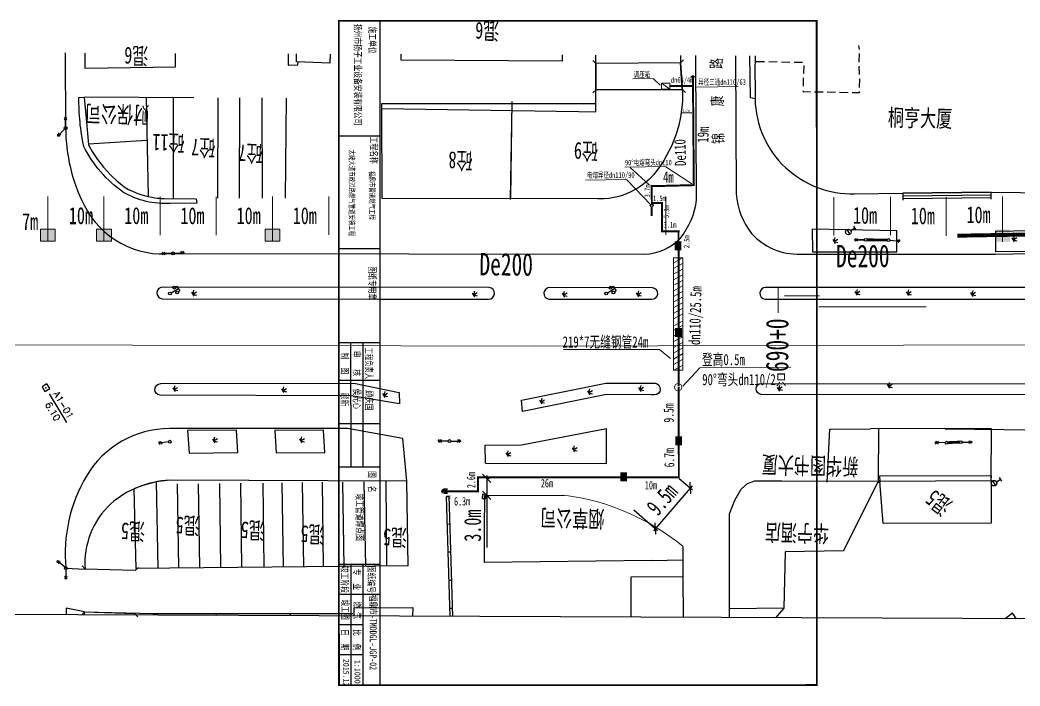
# Model space of a CAD drawing. Header units: millimetres. Extents: x 4615 to 5537, y 271 to 472.
# Drawn here: x 5082.8 to 5260.8, y 330 to 448.5 of the extents above; entities that cross this region are included whole.
import ezdxf
from ezdxf.enums import TextEntityAlignment as Align

# ---------------------------------------------------------------- set-up
doc = ezdxf.new("R2010")
doc.units = ezdxf.units.MM
doc.header["$LTSCALE"] = 1000
for name, pattern in [('18', [3.3, 1.2, 2.1]), ('6', [2.8, 1.6, -1.2]), ('X22', [10, 6, -1.2, 1.6, -1.2]), ('X5', [3, 2, -1])]:
    doc.linetypes.add(name, pattern=pattern)
doc.layers.get('0').update_dxf_attribs({"color": 6})
doc.layers.get('Defpoints').update_dxf_attribs({"color": 6, "lineweight": 0})
doc.layers.add('ASSIST', color=6, linetype='Continuous', plot=False)
for name, color, linetype in [('DLDW', 6, 'Continuous'), ('FRAME', 3, 'Continuous'), ('GXYZ', 6, 'Continuous'), ('JMD', 6, 'Continuous'), ('KZD', 6, 'Continuous'), ('ZBTZ', 6, 'Continuous'), ('燃气', 5, 'Continuous'), ('燃气文字', 6, 'Continuous'), ('零层', 6, 'Continuous')]:
    doc.layers.add(name, color=color, linetype=linetype)
doc.styles.add('FRAME', font='simhei.ttf', dxfattribs={"width": 0.7})
doc.styles.add('HZ1', font='', dxfattribs={"width": 0.7})
doc.styles.get("Standard").update_dxf_attribs({"font": 'txt', "bigfont": 'gbcbig.shx'})
doc.styles.add('样式 1', font='simhei.ttf', dxfattribs={"width": 0.8})
doc.styles.get('HZ1').set_extended_font_data('SimSun')
doc.linetypes.add('1161', pattern='A,0,[149,AAA.SHX,S=0.1,R=0,X=0,Y=0],-1.6', length=1.6)
doc.dimstyles.new('123', dxfattribs={"dimtxt": 3, "dimasz": 1.5, "dimexe": 0.5, "dimexo": 0.2, "dimgap": 1, "dimtad": 1, "dimdec": 1, "dimzin": 0, "dimdsep": 46, "dimtxsty": 'HZ1', "dimblk": 'ARCHTICK', "dimcen": 0, "dimdle": 0.5, "dimclrd": 256, "dimclre": 256, "dimclrt": 256, "dimadec": 0, "dimazin": 0, "dimtfac": 1, "dimtdec": 1, "dimtofl": 0, "dimtmove": 0, "dimatfit": 2, "dimldrblk": 'ARCHTICK', "dimfxl": 0.18, "dimtolj": 1, "dimtzin": 0, "dimarcsym": 0})

# ---------------------------------------------------------------- blocks, each defined once
blk = doc.blocks.new('gc097')
for p, q in [((-1, 2.9), (-1, 3.5)), ((-1, 3.5), (1, 3.5)), ((0, 0.5), (0, 3.5)), ((1, 3.5), (1, 2.9))]:
    blk.add_line(p, q)
for centre in [(-1, 2.4), (0, 0), (1, 2.4)]:
    blk.add_circle(centre, 0.5)
blk = doc.blocks.new('gc013a')
at = {"linetype": 'Continuous'}
blk.add_line((0.5, 0), (4, 0), dxfattribs=at)
at = {"linetype": 'Continuous', "flags": 128}
for points in [[(2.88, 0.5), (3.38, 0), (2.88, -0.5)], [(3.5, 0.5), (4, 0), (3.5, -0.5)]]:
    blk.add_lwpolyline(points, dxfattribs=at)
blk = doc.blocks.new('gc170')
at = {"linetype": 'Continuous'}
blk.add_circle((0, 0), 0.5, dxfattribs=at)
blk = doc.blocks.new('gc124')
for p, q in [((-1, 1), (0, 0)), ((-0.8, 0), (0.8, 0)), ((0, 0), (0, 1.6)), ((0, 0), (1, 1))]:
    blk.add_line(p, q)
blk = doc.blocks.new('gc133')
for p, q in [((-1, 0), (1, 0)), ((-0.8, 2.6), (0.8, 2.6)), ((0, 1), (0, 2.6))]:
    blk.add_line(p, q)
blk.add_circle((0, 0), 1)
blk = doc.blocks.new('gc115')
blk.add_lwpolyline([(-1, -1), (1, -1), (1, 1), (-1, 1)], close=True)
blk.add_point((0, 0))
blk = doc.blocks.new('_ARCHTICK')
at = {"color": 0, "linetype": 'ByBlock', "const_width": 0.15}
blk.add_lwpolyline([(-0.5, -0.5), (0.5, 0.5)], dxfattribs=at)
blk = doc.blocks.new('*D70')
at = {"layer": 'Defpoints', "color": 0, "lineweight": 15, "transparency": 16777216}
for p in [(5165.79, 366.95), (5165.79, 363.92), (5165.85, 363.92)]:
    blk.add_point(p, dxfattribs=at)
at = {"layer": '燃气', "lineweight": -2, "transparency": 16777216}
for p, q in [((5165.85, 367.45), (5165.85, 363.92)), ((5165.99, 366.95), (5166.35, 366.95)), ((5165.85, 363.92), (5165.85, 354.63)), ((5165.99, 363.92), (5166.35, 363.92))]:
    blk.add_line(p, q, dxfattribs=at)
at = {"layer": '燃气', "lineweight": -2, "transparency": 16777216, "xscale": 1.5, "yscale": 1.5, "zscale": 1.5}
for p, rotation in [((5165.85, 366.95), 90), ((5165.85, 363.92), 270)]:
    blk.add_blockref('_ARCHTICK', p, dxfattribs=dict(at, rotation=rotation))
at = {"layer": '燃气', "lineweight": 15, "transparency": 16777216, "insert": (5163.35, 358.53), "char_height": 3, "attachment_point": 5, "rotation": 90, "style": 'HZ1'}
blk.add_mtext('\\A1;3.0m', dxfattribs=at)
blk = doc.blocks.new('*D71')
at = {"layer": 'Defpoints', "color": 0, "lineweight": 15, "transparency": 16777216}
for p in [(5199.96, 367.05), (5191.86, 361.45), (5195.86, 358.01)]:
    blk.add_point(p, dxfattribs=at)
at = {"layer": '燃气', "lineweight": -2, "transparency": 16777216}
for p, q in [((5200.11, 366.92), (5202.46, 364.9)), ((5202.4, 365.6), (5195.53, 357.63)), ((5192.01, 361.32), (5196.24, 357.68))]:
    blk.add_line(p, q, dxfattribs=at)
at = {"layer": '燃气', "lineweight": -2, "transparency": 16777216, "xscale": 1.5, "yscale": 1.5, "zscale": 1.5}
for p, rotation in [((5202.08, 365.22), 49.24164276404628), ((5195.86, 358.01), 229.2416427640464)]:
    blk.add_blockref('_ARCHTICK', p, dxfattribs=dict(at, rotation=rotation))
at = {"layer": '燃气', "lineweight": 15, "transparency": 16777216, "insert": (5197.05, 363.22), "char_height": 3, "attachment_point": 5, "rotation": 49.2416, "style": 'HZ1'}
blk.add_mtext('\\A1;9.5m', dxfattribs=at)

msp = doc.modelspace()

# ---------------------------------------------------------------- hatches: boundary and pattern name
at = {"layer": 'JMD'}
h = msp.add_hatch(color=0, dxfattribs=at)
h.paths.add_polyline_path([(5165.06, 363.35), (5165.7, 363.33), (5165.73, 364.04), (5165.08, 364.14)])
h.paths.add_polyline_path([(5159.51, 363.97), (5158.77, 363.88), (5158.83, 363.28), (5159.5, 363.23)])
at = {"layer": '燃气', "lineweight": 15}
h = msp.add_hatch(color=0, dxfattribs=at)
edge = h.paths.add_edge_path()
edge.add_arc((5202.53, 438.23), 0.451, 7.5891, 173.5794)
edge.add_line((5202.08, 438.28), (5202.54, 438.28))
edge.add_line((5202.54, 438.28), (5202.98, 438.29))
for points in [[(5086.4, 409.14), (5089.05, 409.14), (5089.05, 411.32), (5086.4, 411.32)], [(5096.4, 409.14), (5099.05, 409.14), (5099.05, 411.32), (5096.4, 411.32)], [(5126.4, 409.14), (5129.05, 409.14), (5129.05, 411.32), (5126.4, 411.32)], [(5258.96, 409.04), (5258.96, 411.22), (5256.31, 411.22), (5256.31, 409.04)]]:
    msp.add_hatch(color=2, dxfattribs=at).paths.add_polyline_path(points)
h = msp.add_hatch(color=0, dxfattribs=at)
edge = h.paths.add_edge_path()
edge.add_arc((5158.13, 364.65), 0.41, 87.039, 271.7098)
edge.add_line((5158.14, 364.24), (5158.15, 365.06))

# ---------------------------------------------------------------- linework, layer by layer
at = {"color": 0, "linetype": 'Continuous'}
msp.add_line((5381.42, 341.48), (4614.57, 344.56), dxfattribs=at)
at = {"layer": 'ASSIST', "color": 0, "linetype": 'Continuous', "flags": 128}
msp.add_lwpolyline([(5200.32, 440.87), (5185.28, 440.76), (5185.26, 436.13), (5200.66, 436.14)], close=True, dxfattribs=at)
at = {"layer": 'FRAME', "color": 0}
for p, q in [((5146.91, 330.14), (5146.89, 448.35)), ((5139.54, 368.98), (5139.54, 390.47)), ((5141.69, 368.98), (5141.68, 391.1)), ((5143.84, 368.98), (5143.83, 391.1)), ((5146.91, 384.33), (5139.54, 384.33)), ((5146.91, 376.65), (5139.54, 376.65)), ((5139.55, 330.14), (5139.54, 351.63)), ((5141.69, 330.14), (5141.69, 351.63)), ((5143.84, 330.14), (5143.84, 351.63)), ((5146.91, 346.26), (5139.54, 346.26)), ((5143.84, 340.89), (5139.54, 340.89)), ((5143.84, 335.51), (5139.54, 335.51))]:
    msp.add_line(p, q, dxfattribs=at)
at = {"layer": 'FRAME', "color": 0, "const_width": 0.307}
msp.add_lwpolyline([(5224.57, 448.36), (5139.53, 448.35), (5139.55, 330.14), (5224.6, 330.16)], close=True, dxfattribs=at)
msp.add_lwpolyline([(5224.57, 448.36), (5139.53, 448.35), (5139.55, 330.14), (5224.6, 330.16)], close=True, dxfattribs=at)
at = {"layer": 'GXYZ', "color": 0, "linetype": 'Continuous'}
msp.add_line((5231.3, 409.41), (5233.05, 409.4), dxfattribs=at)
at = {"layer": 'GXYZ', "color": 0, "linetype": 'Continuous', "const_width": 0.5, "elevation": 6.24, "flags": 128}
msp.add_lwpolyline([(5233.55, 409.39), (5237.12, 409.36)], dxfattribs=at)
at = {"layer": 'GXYZ', "linetype": 'Continuous', "const_width": 0.5, "elevation": 6.03, "flags": 128}
msp.add_lwpolyline([(5247.92, 373.3), (5249.97, 373.39)], dxfattribs=at)
at = {"layer": 'JMD', "color": 0}
for p, q in [((5232.17, 443.28, -59.98), (5232.1, 443.98, -59.98)), ((5232.15, 441.03, -59.98), (5232.18, 442.54, -59.98)), ((5213.62, 441.15, -59.98), (5215.29, 441.14, -59.98)), ((5216.06, 441.09, -59.98), (5217.54, 441.11, -59.98)), ((5218.31, 441.06, -59.98), (5219.82, 441.02, -59.98)), ((5220.56, 441.03, -59.98), (5222.07, 440.99, -59.98)), ((5222.26, 440.44, -59.98), (5222.2, 438.99, -59.98)), ((5232.18, 438.82, -59.98), (5232.16, 440.29, -59.98)), ((5222.15, 438.22, -59.98), (5222.18, 436.74, -59.98)), ((5232.2, 436.52, -59.98), (5232.23, 438.03, -59.98)), ((5222.13, 435.97, -59.98), (5222.18, 435.77, -59.98)), ((5222.18, 435.77, -59.98), (5223.46, 435.74, -59.98)), ((5224.2, 435.75, -59.98), (5225.71, 435.72, -59.98)), ((5226.45, 435.72, -59.98), (5227.95, 435.69, -59.98)), ((5228.64, 435.66, -59.98), (5230.15, 435.62, -59.98)), ((5230.89, 435.63, -59.98), (5232.17, 435.6, -59.98)), ((5232.25, 435.58, -59.98), (5232.21, 435.78, -59.98)), ((5255.62, 417.85), (5239.89, 417.69)), ((5255.62, 417.35), (5239.89, 417.19)), ((5255.63, 416.85), (5239.9, 416.69)), ((5159.08, 363.72, -59.98), (5158.68, 363.73, -59.98)), ((5159.24, 358.77, -59.98), (5158.83, 358.73, -59.98)), ((5159.43, 353.79, -59.98), (5158.99, 353.78, -59.98)), ((5159.57, 348.78, -59.98), (5159.18, 348.79, -59.98)), ((5159.76, 343.79, -59.98), (5159.33, 343.78, -59.98))]:
    msp.add_line(p, q, dxfattribs=at)
at = {"layer": 'JMD', "color": 0, "linetype": 'Continuous'}
for p, q in [((5200.32, 440.87), (5200.88, 441.44)), ((5185.28, 440.76), (5184.71, 441.32)), ((5185.3, 436.11), (5184.74, 435.55)), ((5200.66, 436.16), (5201.23, 435.6)), ((5239.89, 417.69), (5239.9, 416.47)), ((5235.53, 366.45), (5235.53, 366.2)), ((5235.71, 366.45), (5235.71, 366.2)), ((5235.83, 366.45), (5235.83, 366.2))]:
    msp.add_line(p, q, dxfattribs=at)
at = {"layer": 'JMD', "color": 0, "linetype": 'X5'}
for p, q in [((5200.32, 440.87), (5185.28, 440.76)), ((5185.33, 436.11), (5200.72, 436.16))]:
    msp.add_line(p, q, dxfattribs=at)
at = {"layer": 'JMD'}
msp.add_line((5255.63, 416.63), (5255.62, 417.85), dxfattribs=at)
at = {"layer": 'JMD', "linetype": 'Continuous'}
for p, q in [((5094.37, 350.8), (5093.83, 351.38)), ((5094.28, 343.16), (5093.7, 342.61)), ((5103.19, 342.88), (5103.73, 342.3))]:
    msp.add_line(p, q, dxfattribs=at)
at = {"layer": 'JMD', "linetype": 'X5'}
for p, q in [((5103.28, 350.52), (5094.37, 350.8)), ((5094.28, 343.16), (5103.19, 342.88))]:
    msp.add_line(p, q, dxfattribs=at)
at = {"layer": 'JMD', "linetype": '18', "ltscale": 0.5, "flags": 128}
for points in [[(5094.31, 442.63), (5094.31, 439.96), (5110.45, 440.2), (5110.44, 442.57)], [(5113.69, 434.65), (5094.17, 434.78), (5094.6, 430.33), (5094.99, 426.31), (5095.63, 425.14), (5096.59, 423.67), (5097.65, 422.3), (5098.97, 420.88), (5100.08, 419.86), (5101.51, 418.73), (5102.09, 418.38), (5103.76, 417.63), (5104.48, 417.38), (5105.56, 417.09), (5106.24, 416.96), (5106.78, 416.87), (5107.21, 416.82), (5107.52, 416.79), (5107.91, 416.76), (5108.49, 416.75), (5114.03, 416.7)], [(5105.23, 434.67), (5105.56, 417.09)], [(5094.99, 426.47), (5105.37, 427.14)]]:
    msp.add_lwpolyline(points, dxfattribs=at)
at = {"layer": 'JMD', "color": 0, "linetype": '6', "ltscale": 0.5, "flags": 128}
for points in [[(5130.48, 442.49), (5130.49, 440.47), (5132.23, 440.53), (5132.26, 441.09)], [(5147.15, 432.77), (5182.16, 432.22), (5185.26, 432.17), (5185.28, 433.67)]]:
    msp.add_lwpolyline(points, dxfattribs=at)
at = {"layer": 'JMD', "color": 0, "linetype": '18', "ltscale": 0.5, "flags": 128}
for points in [[(5137.98, 442.46), (5137.9, 440.81), (5131.96, 441.1), (5131.97, 442.48)], [(5150.6, 441.38), (5150.6, 442.41)], [(5179.3, 442.29), (5179.3, 441.2), (5150.6, 441.38)]]:
    msp.add_lwpolyline(points, dxfattribs=at)
at = {"layer": 'JMD', "color": 0, "linetype": 'Continuous', "flags": 128}
for points in [[(5210.11, 442.17), (5210.25, 417.6, 0.152246), (5213, 410.51, 0.221358), (5221.63, 406.85), (5256.45, 406.86), (5262.7, 406.94), (5269.13, 408.15), (5277.32, 409.81), (5281.62, 409.78), (5281.67, 417.57)], [(5213.6, 442.15, 0.004897), (5213.62, 434.48, 0.205892), (5219.08, 422.21, 0.194901), (5231.29, 417.6), (5239.89, 417.69)], [(5151.87, 351.35), (5151.61, 366.43), (5109.42, 366.61, 0.166891), (5098.92, 362.41, 0.22668), (5094.37, 350.8)]]:
    msp.add_lwpolyline(points, format="xyb", dxfattribs=at)
at = {"layer": 'JMD', "color": 0, "linetype": 'X5', "flags": 128}
msp.add_lwpolyline([(5213.62, 434.48), (5212.77, 434.68), (5212.69, 442.16)], dxfattribs=at)
at = {"layer": 'JMD', "linetype": 'X5', "flags": 128}
msp.add_lwpolyline([(5114.16, 416.69), (5114.24, 415.93), (5109.53, 415.86, -0.14634), (5101.21, 417.83, -0.124434), (5094.12, 426.01, -0.053376), (5093.26, 434.74), (5094.17, 434.78)], format="xyb", dxfattribs=at)
at = {"layer": 'JMD', "color": 0}
for points in [[(5239.89, 417.69), (5255.62, 417.85), (5281.67, 417.57), (5281.84, 433.65)], [(5128.11, 375.46), (5128.36, 371.47), (5137.04, 371.54), (5136.79, 375.53), (5128.11, 375.46)], [(5151.61, 366.43), (5151.61, 366.43), (5151.61, 366.43), (5151.61, 366.43), (5151.61, 366.43), (5151.61, 366.43), (5151.61, 366.43), (5151.61, 366.43), (5151.61, 366.43), (5151.61, 366.43), (5151.61, 366.43), (5151.61, 366.43), (5109.42, 366.61), (5107.01, 366.32), (5104.65, 365.69), (5103.03, 365.05), (5103.39, 350.9)], [(5133.02, 366.19), (5133.26, 351.16)], [(5136.81, 351.18), (5136.61, 366.24)], [(5140.17, 366.26), (5140.41, 351.22)], [(5144.34, 351.27), (5144.05, 366.32)], [(5147.86, 366.39), (5148.03, 351.31)], [(5094.28, 342.63), (5094.28, 343.16), (5106.51, 342.88), (5106.54, 342.91), (5117.37, 342.88), (5130.58, 342.88), (5141.88, 342.89), (5141.97, 342.89), (5141.99, 342.89)]]:
    msp.add_lwpolyline(points, dxfattribs=at)
for points, elevation in [([(5238.82, 410.97), (5223.79, 411.28), (5223.8, 407.28), (5238.81, 407.26), (5238.82, 410.97)], 6.07), ([(5165.54, 372.84), (5172.02, 372.91), (5187.15, 375.79)], 4.84), ([(5226.45, 366.28), (5226.93, 375.71), (5234.15, 375.73)], -59.98), ([(5247.41, 375.8), (5234.15, 375.73)], -59.98), ([(5165.63, 369.62), (5165.54, 372.84)], 6.13), ([(5165.63, 369.62), (5187.17, 369.58)], 6.13), ([(5209.05, 360.65), (5209.05, 360.65), (5209.99, 363.04), (5209.99, 363.04), (5211.16, 364.99), (5211.16, 364.99), (5211.16, 364.99), (5211.16, 364.99), (5211.16, 364.99), (5212.28, 366.03), (5213.54, 366.5), (5218.38, 366.51), (5218.38, 366.51)], -59.98), ([(5218.38, 366.51), (5235.53, 366.45), (5229.36, 354.04), (5218.98, 353.89), (5218.75, 343.86), (5217.23, 342.14)], -59.98), ([(5158.98, 353.91), (5158.7, 363.71)], -59.98), ([(5159.43, 354.18), (5159.18, 363.83)], -59.98), ([(5165.08, 364.14), (5165.06, 363.35), (5165.7, 363.33), (5165.73, 364.04), (5165.08, 364.14)], -59.98), ([(5165.46, 357.8), (5165.51, 363.89)], -59.98), ([(5165.5, 363.89), (5179.65, 363.97)], -59.98), ([(5209.05, 342.17), (5209.08, 343.72), (5209.05, 360.65)], -59.98), ([(5195.17, 352.31), (5165.43, 351.97), (5165.46, 357.8)], -59.98), ([(5200.74, 354.84), (5200.77, 349.48), (5200.83, 342.2)], -59.98), ([(5159.36, 342.37), (5158.98, 353.91)], -59.98), ([(5159.83, 342.37), (5159.43, 354.18)], -59.98), ([(5195.17, 352.31), (5200.76, 352.42)], -59.98), ([(5191.53, 342.24), (5191.56, 349.44), (5200.77, 349.48)], -59.98), ([(5142.23, 343.85), (5142.23, 343.91)], -59.98), ([(5142.23, 342.44), (5142.23, 343.91)], -59.98), ([(5142.34, 343.91), (5152.67, 343.95), (5152.66, 342.4)], -59.98), ([(5218.75, 343.86), (5209.08, 343.73)], -59.98), ([(5130.94, 342.49), (5130.93, 342.88)], -59.98)]:
    msp.add_lwpolyline(points, dxfattribs=dict(at, elevation=elevation))
at = {"layer": 'JMD'}
for points in [[(5256.45, 410.95), (5262.7, 411.03), (5262.69, 407.32), (5256.44, 407.24), (5256.45, 410.95)], [(5112.86, 371.45), (5121.54, 371.52), (5121.29, 375.5), (5112.61, 375.43), (5112.86, 371.45)], [(5107.01, 366.32), (5107.33, 350.95)], [(5111.07, 350.98), (5110.78, 365.94)], [(5114.47, 365.98), (5114.72, 351.01)], [(5118.31, 366.02), (5118.47, 351.04)], [(5122.27, 351.06), (5122.09, 366.08)], [(5125.99, 366.1), (5126.15, 351.12)], [(5129.7, 351.14), (5129.43, 366.15)], [(5106.51, 342.58), (5106.51, 342.88)]]:
    msp.add_lwpolyline(points, dxfattribs=at)
at = {"layer": 'JMD', "color": 0}
for points in [[(5215.52, 400.93, 0.962661), (5215.39, 398.85), (5263.3, 398.82), (5278.3, 401.77), (5278.3, 401.77), (5277.9, 403.8), (5263.1, 400.9), (5215.39, 400.93)], [(5146.6, 398.85), (5153.05, 398.84), (5166.15, 398.82, 0.962661), (5166.29, 400.9), (5108.23, 400.99, 0.962661), (5108.09, 398.91), (5146.6, 398.85)], [(5195.09, 383.88), (5195.8, 383.88, -0.962661), (5195.66, 381.8), (5187.19, 381.89), (5172.19, 378.87), (5172.02, 380.87), (5187.06, 383.88), (5195.8, 383.88, -0.969596), (5195.66, 381.81), (5195.2, 381.8)]]:
    msp.add_lwpolyline(points, format="xyb", dxfattribs=at)
for points in [[(5195.21, 398.81, 0.962661), (5195.35, 400.88), (5177.1, 400.91, 0.962661), (5176.96, 398.84)], [(5321.92, 383.75, -0.962661), (5321.78, 381.67), (5299.39, 381.81), (5214.72, 381.89, -0.960834), (5214.73, 383.85)]]:
    msp.add_lwpolyline(points, format="xyb", close=True, dxfattribs=at)
at = {"layer": 'JMD', "color": 0, "elevation": 6.1}
msp.add_lwpolyline([(5107.71, 381.73, -0.962661), (5107.84, 383.8), (5142.2, 383.89), (5150.28, 382.23), (5150.34, 380.19), (5141.69, 381.61)], format="xyb", close=True, dxfattribs=at)
at = {"layer": 'JMD', "color": 0, "elevation": 6.03}
msp.add_lwpolyline([(5151.61, 366.43), (5150.93, 374.01), (5141.09, 375.82), (5109.39, 375.8, 0.26545), (5094.6, 367.35, 0.1575), (5090.93, 350.98), (5094.37, 350.8)], format="xyb", dxfattribs=at)
at = {"layer": 'JMD', "elevation": -59.98}
for points in [[(5247.42, 375.78), (5268.39, 375.52), (5317.61, 375.45)], [(5117.75, 342.54), (5117.74, 342.88)], [(5259.42, 342.94), (5258.11, 341.97)], [(5260.12, 341.97), (5259.42, 342.94)]]:
    msp.add_lwpolyline(points, dxfattribs=at)
at = {"layer": 'JMD', "color": 0, "linetype": 'X5', "elevation": 6.2, "flags": 128}
msp.add_lwpolyline([(5255.65, 366.55), (5255.66, 367.42), (5235.78, 367.31), (5235.83, 366.45)], dxfattribs=at)
at = {"layer": 'JMD', "color": 0, "linetype": 'Continuous', "flags": 128}
for points in [[(5235.83, 366.45), (5235.53, 366.45)], [(5235.83, 366.2), (5235.53, 366.2)]]:
    msp.add_lwpolyline(points, dxfattribs=at)
msp.add_lwpolyline([(5235.83, 366.45), (5255.65, 366.55), (5255.64, 358.98), (5236.43, 358.93)], close=True, dxfattribs=at)
at = {"layer": 'KZD', "linetype": 'Continuous'}
msp.add_line((5091.11, 376.87, 6.1), (5088.02, 382.01, 6.1), dxfattribs=at)
at = {"layer": 'ZBTZ', "color": 0, "linetype": '1161', "elevation": 6.1, "flags": 128}
msp.add_lwpolyline([(5187.17, 369.58), (5187.15, 375.79)], dxfattribs=at)
at = {"layer": '燃气', "color": 0, "lineweight": 15}
for p, q in [((5195.53, 438.08), (5191.85, 438.04)), ((5196.7, 436.93), (5195.53, 438.03)), ((5196.94, 437.3), (5198.42, 436.19)), ((5210.58, 436.67), (5203.22, 436.58)), ((5200.53, 432.03), (5200.41, 431.98)), ((5200.41, 431.98), (5200.53, 431.89)), ((5200.42, 431.98), (5202.29, 431.99)), ((5202.22, 432.05), (5202.3, 431.99)), ((5202.3, 431.99), (5202.23, 431.94)), ((5197.78, 422.42), (5190.41, 422.34)), ((5194.73, 419.21), (5191.4, 422.26)), ((5202.38, 419.37), (5197.73, 422.41)), ((5190.76, 420.11), (5183.4, 420.03)), ((5195.03, 415.61), (5190.78, 420.09)), ((5137.72, 417.09), (5137.72, 410.26)), ((5197.72, 417.13), (5197.72, 410.29)), ((5227.62, 416.99), (5227.62, 410.15)), ((5237.72, 417.04), (5237.72, 410.21)), ((5195.22, 415.17), (5194.87, 415.58)), ((5194.89, 415.59), (5195.59, 415.61)), ((5195.59, 415.61), (5195.22, 415.17)), ((5200.73, 406.2), (5199.08, 405.29)), ((5200.72, 405.18), (5199.06, 404.28)), ((5200.72, 404.18), (5199.06, 403.28)), ((5200.72, 403.19), (5199.07, 402.29)), ((5200.7, 402.18), (5199.05, 401.28)), ((5200.7, 401.18), (5199.05, 400.28)), ((5217.71, 400.81), (5217.69, 396.41)), ((5200.7, 399.21), (5199.05, 398.31)), ((5200.71, 400.22), (5199.06, 399.32)), ((5218.87, 399.43), (5225.1, 399.43)), ((5200.7, 398.21), (5199.05, 397.31)), ((5200.77, 397.22), (5199.12, 396.32)), ((5224.98, 397.46), (5244.03, 397.46)), ((5200.75, 396.21), (5199.1, 395.31)), ((5200.69, 394.91), (5199.04, 394.01)), ((5200.71, 394.15), (5199.06, 393.25)), ((5200.71, 393.15), (5199.06, 392.25)), ((5200.78, 392.17), (5199.13, 391.27)), ((5196.6, 389.86), (5179.54, 389.86)), ((5198.57, 388.25), (5196.6, 389.86)), ((5200.77, 391.15), (5199.11, 390.25)), ((5200.77, 390.15), (5199.11, 389.25)), ((5200.71, 389.08), (5199.06, 388.18)), ((5200.71, 388.08), (5199.06, 387.18)), ((5200.78, 387.1), (5199.13, 386.2)), ((5200.73, 383.36), (5203.8, 386.6)), ((5219.97, 386.71), (5203.8, 386.6))]:
    msp.add_line(p, q, dxfattribs=at)
at = {"layer": '燃气', "color": 7, "lineweight": 15}
for p, q in [((5087.72, 417.08), (5087.72, 410.24)), ((5097.72, 417.08), (5097.72, 410.24)), ((5107.72, 417.08), (5107.72, 410.24)), ((5117.72, 417.07), (5117.72, 410.23)), ((5127.72, 417.09), (5127.72, 410.26)), ((5247.64, 416.97), (5247.64, 410.13)), ((5257.64, 417.1), (5257.64, 410.26))]:
    msp.add_line(p, q, dxfattribs=at)
at = {"layer": '燃气', "color": 2, "lineweight": 15}
for p, q in [((5087.72, 411.32), (5087.72, 409.14)), ((5097.72, 411.32), (5097.72, 409.14)), ((5127.72, 411.32), (5127.72, 409.14)), ((5257.64, 411.22), (5257.64, 409.04))]:
    msp.add_line(p, q, dxfattribs=at)
at = {"layer": '燃气', "color": 0, "linetype": 'X22', "lineweight": 15, "ltscale": 0.3}
for p, q in [((5074.05, 390.69), (5174.49, 390.48)), ((5174.49, 390.48), (5261.85, 390.7))]:
    msp.add_line(p, q, dxfattribs=at)
at = {"layer": '燃气', "color": 0, "lineweight": 15}
for points, const_width in [([(5202.7, 419.28), (5202.55, 438.28)], 0.35), ([(5202.42, 436.76), (5198.42, 436.76)], 0.35), ([(5195.04, 418.94), (5202.88, 419.13)], 0.35), ([(5195.2, 419.15), (5195.24, 415.6)], 0.35), ([(5195.22, 415.15), (5195.22, 413.66)], 0.35), ([(5195.32, 415.95), (5197.12, 415.95)], 0.35), ([(5197.03, 416.11), (5197.03, 410.81)], 0.35), ([(5199.98, 411.01), (5199.98, 408.51)], 0.35), ([(5196.87, 410.91), (5200.17, 410.91)], 0.35), ([(5199.88, 409.15), (5199.88, 407.53)], 1.2), ([(5200, 408.53), (5200.01, 383.33)], 0.35), ([(5199.98, 393.72), (5199.98, 392.1)], 1.2), ([(5200.02, 383.22), (5200.04, 367.02)], 0.35), ([(5200.03, 374.45), (5200.03, 372.83)], 1.2), ([(5190.22, 368.02), (5190.22, 366.4)], 1.2), ([(5164.13, 367.13), (5200.13, 367.15)], 0.35), ([(5164.28, 367.24), (5164.29, 364.6)], 0.35), ([(5158.15, 364.64), (5158.9, 364.65)], 1), ([(5158.16, 364.63), (5164.46, 364.64)], 0.35)]:
    msp.add_lwpolyline(points, dxfattribs=dict(at, const_width=const_width))
for points in [[(5196.94, 437.3), (5198.41, 437.3), (5198.41, 436.18), (5196.94, 436.18)], [(5199.06, 406.21), (5200.77, 406.21), (5200.77, 386.22), (5199.06, 386.22)]]:
    msp.add_lwpolyline(points, close=True, dxfattribs=at)
at = {"layer": '燃气', "color": 2, "lineweight": 15}
for points in [[(5086.4, 411.32), (5089.05, 411.32), (5089.05, 409.14), (5086.4, 409.14)], [(5096.4, 411.32), (5099.05, 411.32), (5099.05, 409.14), (5096.4, 409.14)], [(5126.4, 411.32), (5129.05, 411.32), (5129.05, 409.14), (5126.4, 409.14)]]:
    msp.add_lwpolyline(points, close=True, dxfattribs=at)
at = {"layer": '燃气', "color": 7, "lineweight": 15}
msp.add_lwpolyline([(5281.58, 410.66, 0.7, 0.7, 0), (5249.59, 410.13, 0, 0, 0)], format="xyseb", dxfattribs=at)
at = {"layer": '燃气', "color": 0, "lineweight": 15}
msp.add_circle((5199.92, 383.17), 0.666, dxfattribs=at)
msp.add_arc((5174.28, 322.54, -119.96), 41.76, 50.6772, 82.5658, dxfattribs=at)
at = {"layer": '燃气文字', "color": 0}
for p, q in [((5146.9, 427.83), (5139.53, 427.83)), ((5146.9, 407.78), (5139.53, 407.78)), ((5139.54, 391.1), (5146.9, 391.1)), ((5139.54, 368.98), (5146.91, 368.98)), ((5146.91, 351.63), (5139.54, 351.63))]:
    msp.add_line(p, q, dxfattribs=at)
at = {"layer": '零层', "linetype": 'Continuous'}
msp.add_line((5103.28, 350.52), (5103.86, 351.07), dxfattribs=at)
at = {"layer": '零层', "color": 0, "linetype": 'Continuous', "flags": 128}
msp.add_lwpolyline([(5090.82, 442.65), (5090.9, 429.29, 0.114647), (5094.17, 415.57, 0.315511), (5110.01, 406.98), (5193.92, 406.85, 0.192963), (5200.27, 409.66, 0.141173), (5203.21, 416.53), (5203.07, 442.2)], format="xyb", dxfattribs=at)
for points in [[(5147.24, 416.76), (5147.15, 432.77), (5147.17, 433.66), (5185.28, 433.67), (5185.28, 442.27)], [(5200.31, 442.21), (5200.32, 440.87), (5200.72, 435.89), (5200.69, 434.15), (5200.6, 432.93), (5200.34, 431.2), (5200.03, 429.78), (5199.56, 428.2), (5198.71, 426.04), (5197.87, 424.38), (5197.28, 423.38), (5196.37, 422.04), (5195.51, 420.94), (5194.79, 420.19), (5194.13, 419.6), (5193.32, 418.98), (5192.65, 418.54), (5191.6, 417.97), (5190.72, 417.58), (5189.94, 417.3), (5189.38, 417.13), (5188.47, 416.91), (5187.56, 416.77), (5186.66, 416.69), (5185.59, 416.68), (5147.24, 416.76)], [(5170.3, 433.67), (5170.04, 416.59)], [(5170.31, 434.01), (5170.05, 416.93)], [(5151.87, 351.35), (5103.39, 350.9)]]:
    msp.add_lwpolyline(points, dxfattribs=at)
at = {"layer": '零层', "linetype": 'Continuous', "flags": 128}
for points in [[(5110.1, 416.77), (5110.08, 434.71)], [(5118.01, 416.79), (5118.04, 434.68)], [(5121.85, 416.78), (5121.92, 434.66)], [(5125.83, 434.65), (5125.88, 416.78)], [(5130.14, 434.63), (5130, 416.79)]]:
    msp.add_lwpolyline(points, dxfattribs=at)
at = {"layer": '零层', "color": 0, "linetype": 'Continuous', "elevation": 5.99, "flags": 128}
msp.add_lwpolyline([(5255.65, 366.55), (5255.69, 375.75), (5235.57, 375.79), (5235.53, 366.6)], dxfattribs=at)
at = {"layer": '零层', "linetype": 'Continuous', "elevation": 6.44, "flags": 128}
msp.add_lwpolyline([(5094.28, 343.16), (5090.99, 343.85), (5090.99, 342.65)], dxfattribs=at)

# ---------------------------------------------------------------- block references
at = {"layer": 'DLDW', "color": 0, "linetype": 'Continuous', "xscale": 0.5000000002556769, "yscale": 0.4999999999998864, "zscale": 0.5, "rotation": 300.9999999858627}
msp.add_blockref('gc097', (5187.1, 399.83, 6.34), dxfattribs=at)
at = {"layer": 'GXYZ', "linetype": 'Continuous', "yscale": 0.4999999999998864, "zscale": 0.5}
for name, p, xscale, rotation in [('gc013a', (5090.9, 429.29), 0.4999999997924839, 90.32768300246218), ('gc013a', (5090.9, 429.29), 0.4999999999326667, 225.7205888408551), ('gc170', (5090.9, 429.29), 0.5000000002556769, 300.9999999858627), ('gc013a', (5110.01, 406.98), 0.4999999999326167, 180.1590091048221), ('gc170', (5110.01, 406.98), 0.5000000002556769, 300.9999999858627), ('gc013a', (5110.01, 406.98), 0.5000000000413484, 4.818436184355866), ('gc013a', (5247.67, 373.29), 0.4999999999920121, 179.5599216077991), ('gc170', (5247.67, 373.29), 0.5000000002556769, 300.9999999858627), ('gc170', (5247.67, 373.29, 6.03), 0.5000000002556769, 300.9999999858627), ('gc170', (5250.22, 373.4), 0.5000000002556769, 300.9999999858627), ('gc170', (5250.22, 373.4, 6.02), 0.5000000002556769, 300.9999999858627), ('gc013a', (5250.22, 373.4), 0.5000000001133981, 359.6458680001792), ('gc013a', (5090.93, 350.98), 0.500000000052901, 139.8787526583363), ('gc170', (5090.93, 350.98), 0.5000000002556769, 300.9999999858627), ('gc013a', (5090.93, 350.98), 0.4999999999582517, 269.9529384781467)]:
    msp.add_blockref(name, p, dxfattribs=dict(at, xscale=xscale, rotation=rotation))
at = {"layer": 'GXYZ', "color": 0, "linetype": 'Continuous', "yscale": 0.4999999999998864, "zscale": 0.5}
for name, p, xscale, rotation in [('gc133', (5230.21, 410.8, 5.44), 0.5000000002556769, 300.9999999858627), ('gc013a', (5233.3, 409.4), 0.4999999999961235, 179.6578532403404), ('gc170', (5233.3, 409.4), 0.5000000002556769, 300.9999999858627), ('gc170', (5233.3, 409.4, 6.24), 0.5000000002556769, 300.9999999858627), ('gc170', (5237.37, 409.36), 0.5000000002556769, 300.9999999858627), ('gc170', (5237.37, 409.36, 6.16), 0.5000000002556769, 300.9999999858627), ('gc013a', (5237.37, 409.36), 0.5000000000597523, 354.5901455272379)]:
    msp.add_blockref(name, p, dxfattribs=dict(at, xscale=xscale, rotation=rotation))
at = {"layer": 'JMD', "yscale": 0.4999999999998864, "zscale": 0.5}
for name, p, xscale, rotation in [('gc097', (5109.47, 399.84, 6.34), 0.5000000002556769, 300.9999999858627), ('gc124', (5113.51, 399.73), 0.5000000002556769, 300.9999999858627), ('gc124', (5110.18, 382.73), 0.5000000002556769, 300.9999999858627), ('gc124', (5129.53, 382.54), 0.5000000002556769, 300.9999999858627), ('gc170', (5109.45, 373.47), 0.5000000002556769, 300.9999999858627), ('gc013a', (5109.45, 373.47), 0.4999999999485524, 187.7308886300161), ('gc133', (5256.13, 366.09), 0.5000000002556769, 300.9999999858627)]:
    msp.add_blockref(name, p, dxfattribs=dict(at, xscale=xscale, rotation=rotation))
at = {"layer": 'JMD', "color": 0, "yscale": 0.4999999999998864, "zscale": 0.5}
for name, p, xscale, rotation in [('gc124', (5163.47, 399.58), 0.5000000002556769, 300.9999999858627), ('gc124', (5179.46, 399.54), 0.5000000002556769, 300.9999999858627), ('gc124', (5183.98, 382.16), 0.5000000002556769, 300.9999999858627), ('gc124', (5147.52, 381.69), 0.5000000002556769, 300.9999999858627), ('gc124', (5175.46, 380.53), 0.5000000002556769, 300.9999999858627), ('gc013a', (5159.22, 373.58), 0.5000000000456152, 179.9963099303198), ('gc170', (5159.22, 373.58), 0.5000000002556769, 300.9999999858627), ('gc013a', (5159.22, 373.58), 0.5000000000951685, 359.9878929206691), ('gc124', (5169.46, 371.15), 0.5000000002556769, 300.9999999858627), ('gc124', (5181.24, 372.03), 0.5000000002556769, 300.9999999858627)]:
    msp.add_blockref(name, p, dxfattribs=dict(at, xscale=xscale, rotation=rotation))
at = {"layer": 'JMD', "xscale": 0.5000000002556769, "yscale": 0.4999999999998864, "rotation": 300.9999999858627}
msp.add_blockref('gc124', (5117.22, 373.6), dxfattribs=at)
at = {"layer": 'JMD', "color": 0, "xscale": 0.5000000002556769, "yscale": 0.4999999999998864, "rotation": 300.9999999858627}
msp.add_blockref('gc124', (5132.72, 373.63, 6.17), dxfattribs=at)
at = {"layer": 'KZD', "linetype": 'Continuous', "xscale": 0.5000000002556769, "yscale": 0.4999999999998864, "zscale": 0.5, "rotation": 300.9999999858627}
msp.add_blockref('gc115', (5087.38, 383.08, 6.1), dxfattribs=at)
at = {"layer": 'ZBTZ', "color": 0, "linetype": 'Continuous', "xscale": 0.5000000002556769, "yscale": 0.4999999999998864, "zscale": 0.5, "rotation": 300.9999999858627}
for p in [(5227.64, 409.11), (5231.58, 399.86), (5192.67, 399.61), (5193.09, 382.77), (5217.77, 382.79), (5237.33, 383.31, 5.98)]:
    msp.add_blockref('gc124', p, dxfattribs=at)
at = {"layer": 'ZBTZ', "linetype": 'Continuous', "xscale": 0.5000000002556769, "yscale": 0.4999999999998864, "zscale": 0.5, "rotation": 300.9999999858627}
for p in [(5259.53, 409.4), (5240.73, 399.8), (5252.17, 399.68)]:
    msp.add_blockref('gc124', p, dxfattribs=at)

# ---------------------------------------------------------------- texts
at = {"layer": 'FRAME', "color": 0, "style": 'FRAME'}
for s, height, width, p in [('扬州市扬子工业设备安装有限公司', 1.2282, 0.7, (5142.95, 438.8)), ('太姥大道市政过路燃气管道安装工程', 0.9825, 0.7, (5141.89, 417.75)), ('福鼎市管道燃气工程', 0.983, 0.7, (5145.47, 417.29)), ('工程负责人', 1.228, 0.65, (5144.91, 387.4)), ('制  图', 1.228, 0.7, (5140.61, 387.4)), ('审   核', 1.228, 0.7, (5142.76, 387.4)), ('侯光心', 1.228, 0.7, (5142.79, 381.09)), ('顾新', 1.228, 0.7, (5140.59, 380.96)), ('顾庆国', 1.228, 0.7, (5144.97, 380.81)), ('竣工管道焊点图', 1.228, 0.7, (5143.28, 360.04)), ('竣工阶段', 1.228, 0.7, (5140.62, 348.95)), ('专  业', 1.228, 0.7, (5142.77, 348.95)), ('图纸编号', 1.228, 0.7, (5145.38, 348.95)), ('日  期', 1.228, 0.7, (5140.62, 338.2)), ('比  例', 1.228, 0.7, (5142.77, 338.2))]:
    msp.add_text(s, height=height, rotation=270.01, dxfattribs=dict(at, width=width)).set_placement(p, align=Align.MIDDLE)
at = {"layer": 'FRAME', "color": 0, "style": 'FRAME', "width": 0.7}
for s, p in [('施工单位', (5146.1, 447.34)), ('工程名称', (5146.38, 427.75)), ('图纸专用章', (5146.1, 404.67)), ('图  名', (5146.03, 368.24))]:
    msp.add_text(s, height=1.228, rotation=270.01, dxfattribs=at).set_placement(p, align=Align.TOP_LEFT)
for s, height, p in [('竣工图', 1.228, (5140.05, 345.37)), ('福鼎市-TMDDGL-JGP-02', 1.2282, (5145.03, 346.26)), ('燃 气', 1.228, (5142.19, 345.03))]:
    msp.add_text(s, height=height, rotation=270.01, dxfattribs=at).set_placement(p)
at = {"layer": 'JMD', "style": 'HZ1', "width": 0.7}
msp.add_text('混5', height=3, rotation=142.8262, dxfattribs=at).set_placement((5246.27, 362.6, 59.98), align=Align.MIDDLE)
at = {"layer": 'KZD', "linetype": 'Continuous'}
for s, p in [('A1-01', (5090.51, 380.01)), ('6.10', (5088.62, 378.87))]:
    msp.add_text(s, height=1.2, rotation=301, dxfattribs=at).set_placement(p, align=Align.MIDDLE)
at = {"layer": '燃气', "color": 0}
for s, height, rotation, style, width, p in [('锦     康     路', 2, 91.2988, 'HZ1', 0.7, (5208.04, 426.5)), ('桐亨大厦', 3, 358.7905, 'HZ1', 0.7, (5237.22, 429.68, -59.98)), ('De110', 2, 91.2988, 'HZ1', 0.7, (5201.33, 422.57)), ('De200', 4, 0.2924, 'HZ1', 0.7, (5228.03, 404.5)), ('De200', 4, 359.5782, 'HZ1', 0.7, (5164.54, 403.08)), ('0+069', 4, 269.8501, 'HZ1', 0.7, (5215.65, 395.4)), ('烟草公司', 3, 178.7905, 'HZ1', 0.7, (5186.85, 361.2)), ('华宁酒店', 3, 178.7905, 'HZ1', 0.7, (5226.83, 358.61)), ('2015.12', 1.075, 270.01, '样式 1', 0.8, (5140.31, 334.81, 0.25)), (' 1:1000', 1.075, 270.01, '样式 1', 0.8, (5142.32, 335.31))]:
    msp.add_text(s, height=height, rotation=rotation, dxfattribs=dict(at, style=style, width=width)).set_placement(p)
at = {"layer": '燃气', "color": 0, "lineweight": 15, "style": 'HZ1', "width": 0.7}
for s, height, p in [('调压箱', 1, (5192.01, 438.31)), ('dn63/4m', 1, (5198.63, 437.34)), ('异径三通dn110/63', 1, (5203.48, 436.98)), ('1.7m', 0.5, (5200.77, 432.14)), ('90°电熔弯头dn110', 1, (5190.44, 422.65)), ('电熔异径dn110/90', 1, (5183.67, 420.42)), ('4m', 2, (5197.23, 419.56)), ('1.5m', 1, (5195.43, 416.28)), ('10m', 3, (5131.33, 412.2)), ('10m', 3, (5231.04, 412.25)), ('3.1m', 1, (5197.31, 411.58)), ('219*7无缝钢管24m', 2, (5179.36, 390.22)), ('登高0.5m', 2, (5204.16, 387.08)), ('90°弯头dn110/2只', 2, (5204.2, 383.53)), ('26m', 1.5, (5175.49, 365.33)), ('10m', 1.5, (5194.01, 364.96)), ('6.3m', 1.5, (5160.03, 362.12))]:
    msp.add_text(s, height=height, dxfattribs=at).set_placement(p)
at = {"layer": '燃气', "style": 'HZ1', "width": 0.7}
msp.add_text('财保公司', height=3, rotation=178.7905, dxfattribs=at).set_placement((5105.82, 433.12))
at = {"layer": '燃气', "color": 0, "lineweight": 15, "style": 'HZ1', "width": 0.7}
for s, height, rotation, p in [('19m', 2, 88.3704, (5205.3, 426.66)), ('3.7m', 1, 89.2336, (5194.91, 416.95)), ('5.3m', 1, 88.3704, (5198.3, 413.24)), ('2.5m', 1, 88.3704, (5201.89, 407.9)), ('dn110/25.5m', 2, 88.3704, (5203.8, 390.65)), ('9.5m', 1.8, 90.8448, (5199.15, 376.88)), ('6.7m', 1.8, 90.8448, (5199.25, 368.91)), ('2.6m', 1.5, 90.8448, (5163.84, 365.22))]:
    msp.add_text(s, height=height, rotation=rotation, dxfattribs=at).set_placement(p)
at = {"layer": '燃气', "color": 7, "lineweight": 15, "style": 'HZ1', "width": 0.7}
for s, p in [('10m', (5091.48, 412.23)), ('10m', (5091.48, 412.18)), ('10m', (5101.33, 412.21)), ('10m', (5111.33, 412.19)), ('10m', (5121.33, 412.2)), ('10m', (5241.33, 412.17)), ('10m', (5251.24, 412.36)), ('7m', (5083.16, 411.15))]:
    msp.add_text(s, height=3, dxfattribs=at).set_placement(p)
at = {"layer": '燃气', "color": 0, "style": 'HZ1', "width": 0.7}
msp.add_text('新华图书大厦', height=3, rotation=178.7905, dxfattribs=at).set_placement((5232.03, 371.43, -59.98), align=Align.BOTTOM_LEFT)
at = {"layer": '零层', "color": 0, "linetype": 'Continuous', "style": 'HZ1', "width": 0.7}
for s, p in [('混6', (5165.95, 446.58)), ('砼9', (5183.51, 425.21)), ('砼8', (5161.18, 423.53))]:
    msp.add_text(s, height=3, rotation=178.7905, dxfattribs=at).set_placement(p, align=Align.MIDDLE_CENTER)
at = {"layer": '零层', "linetype": 'Continuous', "style": 'HZ1', "width": 0.7}
for s, p in [('混6', (5103.49, 442.13, -6.25)), ('砼7', (5115.4, 425.68)), ('砼7', (5123.8, 424.68)), ('混5', (5112.63, 358.52, 59.98)), ('混5', (5102.9, 357.49, 59.98)), ('混5', (5124.22, 357.67, 59.98))]:
    msp.add_text(s, height=3, rotation=178.7905, dxfattribs=at).set_placement(p, align=Align.MIDDLE)
msp.add_text('砼11', height=3, rotation=178.7905, dxfattribs=at).set_placement((5109.2, 426.67), align=Align.MIDDLE_CENTER)
at = {"layer": '零层', "color": 0, "linetype": 'Continuous', "style": 'HZ1', "width": 0.7}
for p in [(5134.87, 356.97, 59.98), (5149.54, 356.41, 59.98)]:
    msp.add_text('混5', height=3, rotation=178.7905, dxfattribs=at).set_placement(p, align=Align.MIDDLE)

# ---------------------------------------------------------------- dimensions: what is measured, and where the dimension line sits
at = {"layer": '燃气', "color": 0, "lineweight": 15}
dim = msp.add_linear_dim(base=(5165.85, 363.92), p1=(5165.79, 366.95), p2=(5165.79, 363.92), angle=90, dimstyle='123', override={"dimpost": 'm'}, dxfattribs=at)
dim.commit()
dim.dimension.update_dxf_attribs({"geometry": '*D70', "text_midpoint": (5163.35, 358.53)})
dim = msp.add_linear_dim(base=(5195.86, 358.01), p1=(5199.96, 367.05), p2=(5191.86, 361.45), angle=49.2416, dimstyle='123', override={"dimpost": 'm'}, dxfattribs=at)
dim.commit()
dim.dimension.update_dxf_attribs({"geometry": '*D71', "text_midpoint": (5198.94, 361.59), "dimtype": 160})

doc.saveas('drawing.dxf')
